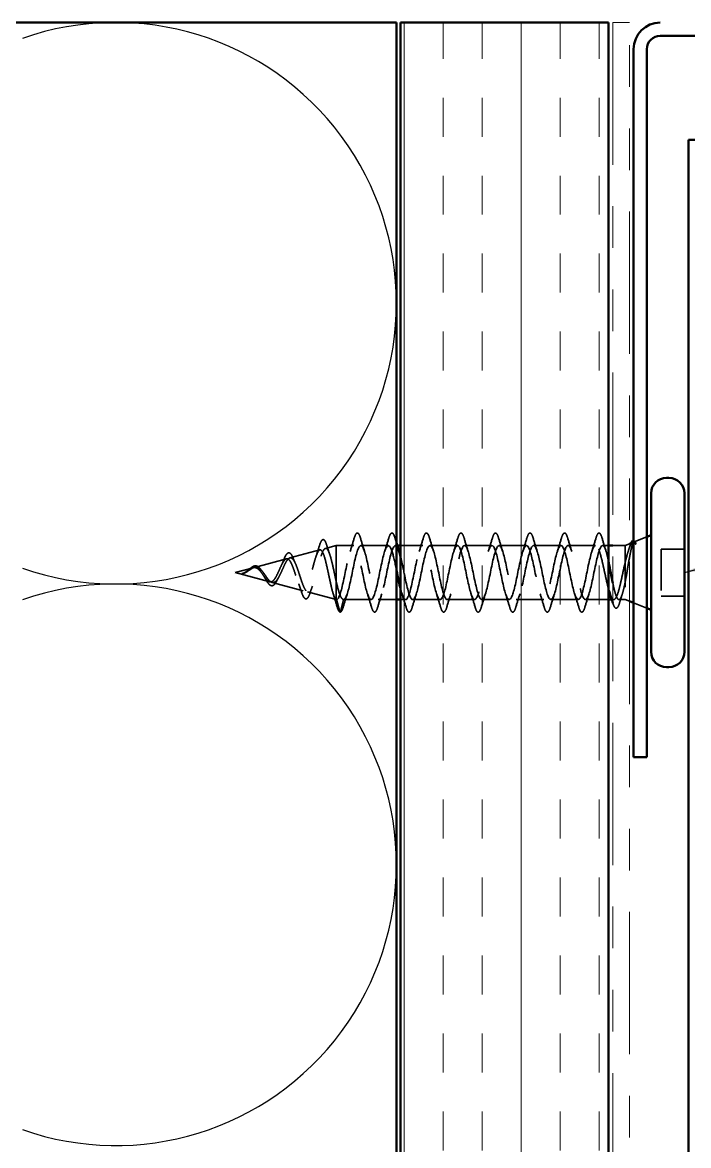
# Model space of a CAD drawing. Header units: inches. Extents: x 0.6 to 33.4, y 0.6 to 21.4.
# Drawn here: x 7.52 to 9.121, y 12.575 to 15.275 of the extents above; entities that cross this region are included whole.
import ezdxf

# ---------------------------------------------------------------- set-up
doc = ezdxf.new("R2010")
doc.units = ezdxf.units.IN
doc.header["$LTSCALE"] = 2
doc.header["$MEASUREMENT"] = 0
doc.linetypes.add('DASHED', pattern=[0.2067, 0.1654, -0.0413])
doc.linetypes.add('DOUBLE_DASH_CHAIN', pattern=[1.2403, 0.6614, -0.0827, 0.1654, -0.0827, 0.1654, -0.0827])
for name, color, linetype, lineweight in [('Hatch (ANSI)', 7, 'Continuous', 18), ('Hidden (ANSI)', 7, 'DASHED', 35), ('Sketch Geometry (ANSI)', 7, 'Continuous', 25), ('Symbol (ANSI)', 7, 'Continuous', 25), ('Visible (ANSI)', 7, 'Continuous', 50)]:
    doc.layers.add(name, color=color, linetype=linetype, lineweight=lineweight)
doc.styles.add('Note Text (ANSI)', font='tahoma.ttf')
doc.dimstyles.new('Default (ANSI)$7', dxfattribs={"dimscale": 2, "dimtxt": 0.12, "dimasz": 0.098425, "dimexe": 0.125, "dimexo": 0.0625, "dimgap": 0.031496, "dimtad": 0, "dimtih": 1, "dimtoh": 1, "dimrnd": 1e-08, "dimzin": 4, "dimdsep": 46, "dimtxsty": 'Note Text (ANSI)', "dimcen": 0.09, "dimdle": 0.393701, "dimclrd": 256, "dimclre": 256, "dimclrt": 256, "dimadec": 0, "dimazin": 1, "dimtfac": 1, "dimtofl": 0, "dimtmove": 0, "dimatfit": 3, "dimfxl": 0, "dimtolj": 1, "dimtzin": 4, "dimlwd": -1, "dimlwe": -1, "dimarcsym": 0})

msp = doc.modelspace()

# ---------------------------------------------------------------- hatches: boundary and pattern name
at = {"layer": 'Hatch (ANSI)', "true_color": 0x804000}
h = msp.add_hatch(dxfattribs=at)
h.set_pattern_fill('INSUL', color=36, scale=0.75, angle=90, style=0)
h.paths.add_polyline_path([(8.42895, 4.37548), (8.42895, 15.27476), (8.92895, 15.27476), (8.92895, 4.37548)])

# ---------------------------------------------------------------- linework, layer by layer
at = {"layer": 'Hidden (ANSI)', "ltscale": 0.025357}
msp.add_line((8.24813, 14.01036), (8.27395, 14.01726), dxfattribs=at)
at = {"layer": 'Hidden (ANSI)', "ltscale": 0.117611}
msp.add_line((8.27395, 14.01726), (8.27395, 13.93116), dxfattribs=at)
at = {"layer": 'Hidden (ANSI)', "ltscale": 0.040375}
msp.add_line((8.31645, 14.01726), (8.27395, 14.01726), dxfattribs=at)
at = {"layer": 'Hidden (ANSI)', "ltscale": 0.062755}
for p, q in [((8.39945, 14.01726), (8.33345, 14.01726)), ((8.56545, 14.01726), (8.49945, 14.01726)), ((8.64845, 14.01726), (8.58245, 14.01726)), ((8.73145, 14.01726), (8.66545, 14.01726)), ((8.81445, 14.01726), (8.74845, 14.01726)), ((8.89745, 14.01726), (8.83145, 14.01726)), ((8.35795, 13.88726), (8.29195, 13.88726)), ((8.52395, 13.88726), (8.45795, 13.88726)), ((8.60695, 13.88726), (8.54095, 13.88726)), ((8.68995, 13.88726), (8.62395, 13.88726)), ((8.77295, 13.88726), (8.70695, 13.88726)), ((8.85595, 13.88726), (8.78995, 13.88726))]:
    msp.add_line(p, q, dxfattribs=at)
at = {"layer": 'Hidden (ANSI)', "ltscale": 0.004078}
msp.add_line((8.42084, 14.01726), (8.41645, 14.01726), dxfattribs=at)
at = {"layer": 'Hidden (ANSI)', "ltscale": 0.050851}
msp.add_line((8.48245, 14.01726), (8.42895, 14.01726), dxfattribs=at)
at = {"layer": 'Hidden (ANSI)', "ltscale": 0.013709}
msp.add_line((8.92895, 14.01726), (8.91445, 14.01726), dxfattribs=at)
at = {"layer": 'Hidden (ANSI)', "ltscale": 0.02847}
msp.add_line((8.96895, 14.01726), (8.93895, 14.01726), dxfattribs=at)
at = {"layer": 'Hidden (ANSI)', "ltscale": 0.010169}
for p, q in [((8.96895, 14.01726), (8.97895, 14.0213)), ((8.96895, 13.88726), (8.97895, 13.88323))]:
    msp.add_line(p, q, dxfattribs=at)
at = {"layer": 'Hidden (ANSI)', "ltscale": 0.194373}
msp.add_line((8.96895, 14.01726), (8.96895, 13.88726), dxfattribs=at)
at = {"layer": 'Hidden (ANSI)', "ltscale": 0.031192}
msp.add_line((8.99048, 14.02594), (9.02095, 14.03823), dxfattribs=at)
at = {"layer": 'Hidden (ANSI)', "ltscale": 0.070939}
msp.add_line((8.1628, 13.98753), (8.23486, 14.00681), dxfattribs=at)
at = {"layer": 'Hidden (ANSI)', "ltscale": 0.053232}
for p, q in [((9.11095, 14.00876), (9.05495, 14.00876)), ((8.92895, 13.88726), (8.87295, 13.88726)), ((9.11095, 13.89576), (9.05495, 13.89576))]:
    msp.add_line(p, q, dxfattribs=at)
at = {"layer": 'Hidden (ANSI)', "ltscale": 0.107515}
msp.add_line((9.05495, 14.00876), (9.05495, 13.89576), dxfattribs=at)
at = {"layer": 'Hidden (ANSI)', "ltscale": 0.042539}
msp.add_line((8.03095, 13.95226), (8.0742, 13.96383), dxfattribs=at)
at = {"layer": 'Hidden (ANSI)', "ltscale": 0.075866}
msp.add_line((8.07748, 13.96471), (8.15453, 13.98532), dxfattribs=at)
at = {"layer": 'Hidden (ANSI)', "ltscale": 0.082134}
msp.add_line((8.03095, 13.95226), (8.11437, 13.92995), dxfattribs=at)
at = {"layer": 'Hidden (ANSI)', "ltscale": 0.073402}
msp.add_line((8.12014, 13.92841), (8.1947, 13.90846), dxfattribs=at)
at = {"layer": 'Hidden (ANSI)', "ltscale": 0.067416}
msp.add_line((8.20547, 13.90558), (8.27395, 13.88726), dxfattribs=at)
at = {"layer": 'Hidden (ANSI)', "ltscale": 0.071462}
msp.add_line((8.27395, 13.93116), (8.27395, 13.88749), dxfattribs=at)
at = {"layer": 'Hidden (ANSI)', "ltscale": 0.0051}
msp.add_line((8.27395, 13.88749), (8.27395, 13.88726), dxfattribs=at)
at = {"layer": 'Hidden (ANSI)', "ltscale": 0.000852348}
msp.add_line((8.27495, 13.88726), (8.27395, 13.88726), dxfattribs=at)
at = {"layer": 'Hidden (ANSI)', "ltscale": 0.028664}
for p, q in [((8.28248, 13.85801), (8.27495, 13.88726)), ((8.29195, 13.88726), (8.28442, 13.85801))]:
    msp.add_line(p, q, dxfattribs=at)
at = {"layer": 'Hidden (ANSI)', "ltscale": 0.041803}
msp.add_line((8.41895, 13.88726), (8.37495, 13.88726), dxfattribs=at)
at = {"layer": 'Hidden (ANSI)', "ltscale": 0.011328}
msp.add_line((8.44095, 13.88726), (8.42895, 13.88726), dxfattribs=at)
at = {"layer": 'Hidden (ANSI)', "ltscale": 0.004505}
msp.add_line((8.94132, 13.88726), (8.93649, 13.88726), dxfattribs=at)
at = {"layer": 'Hidden (ANSI)', "ltscale": 0.014537}
msp.add_line((8.96895, 13.88726), (8.95358, 13.88726), dxfattribs=at)
at = {"layer": 'Hidden (ANSI)', "ltscale": 0.032759}
msp.add_line((8.98895, 13.8792), (9.02095, 13.8663), dxfattribs=at)
at = {"layer": 'Hidden (ANSI)', "ltscale": 0.002412}
for centre, start, end in [((8.90595, 14.04626), 14.43974, 165.56026), ((8.28345, 13.85826), 194.43974, 345.56026)]:
    msp.add_arc(centre, 0.001, start, end, dxfattribs=at)
at = {"layer": 'Hidden (ANSI)', "ltscale": 0.090851}
for points in [[(8.3174, 14.03505), (8.31888, 14.04011), (8.32034, 14.04367), (8.32286, 14.04663), (8.32387, 14.04728), (8.32683, 14.04724), (8.32822, 14.04561), (8.33052, 14.04113), (8.33152, 14.03842), (8.33251, 14.03505)], [(8.4004, 14.03505), (8.40188, 14.04011), (8.40334, 14.04367), (8.40586, 14.04663), (8.40687, 14.04728), (8.40983, 14.04724), (8.41122, 14.04561), (8.41352, 14.04113), (8.41452, 14.03842), (8.41551, 14.03505)], [(8.4834, 14.03505), (8.48488, 14.04011), (8.48634, 14.04367), (8.48886, 14.04663), (8.48987, 14.04728), (8.49283, 14.04724), (8.49422, 14.04561), (8.49652, 14.04113), (8.49752, 14.03842), (8.49851, 14.03505)], [(8.5664, 14.03505), (8.56788, 14.04011), (8.56934, 14.04367), (8.57186, 14.04663), (8.57287, 14.04728), (8.57583, 14.04724), (8.57722, 14.04561), (8.57952, 14.04113), (8.58052, 14.03842), (8.58151, 14.03505)], [(8.6494, 14.03505), (8.65088, 14.04011), (8.65234, 14.04367), (8.65486, 14.04663), (8.65587, 14.04728), (8.65883, 14.04724), (8.66022, 14.04561), (8.66252, 14.04113), (8.66352, 14.03842), (8.66451, 14.03505)], [(8.7324, 14.03505), (8.73388, 14.04011), (8.73534, 14.04367), (8.73786, 14.04663), (8.73887, 14.04728), (8.74183, 14.04724), (8.74322, 14.04561), (8.74552, 14.04113), (8.74652, 14.03842), (8.74751, 14.03505)], [(8.8154, 14.03505), (8.81688, 14.04011), (8.81834, 14.04367), (8.82086, 14.04663), (8.82187, 14.04728), (8.82483, 14.04724), (8.82622, 14.04561), (8.82852, 14.04113), (8.82952, 14.03842), (8.83051, 14.03505)], [(8.37401, 13.86948), (8.37252, 13.86442), (8.37106, 13.86085), (8.36854, 13.8579), (8.36753, 13.85725), (8.36457, 13.85729), (8.36318, 13.85892), (8.36088, 13.8634), (8.35989, 13.86611), (8.3589, 13.86948)], [(8.45701, 13.86948), (8.45552, 13.86442), (8.45406, 13.86085), (8.45154, 13.8579), (8.45053, 13.85725), (8.44757, 13.85729), (8.44618, 13.85892), (8.44388, 13.8634), (8.44289, 13.86611), (8.4419, 13.86948)], [(8.54001, 13.86948), (8.53852, 13.86442), (8.53706, 13.86085), (8.53454, 13.8579), (8.53353, 13.85725), (8.53057, 13.85729), (8.52918, 13.85892), (8.52688, 13.8634), (8.52589, 13.86611), (8.5249, 13.86948)], [(8.62301, 13.86948), (8.62152, 13.86442), (8.62006, 13.86085), (8.61754, 13.8579), (8.61653, 13.85725), (8.61357, 13.85729), (8.61218, 13.85892), (8.60988, 13.8634), (8.60889, 13.86611), (8.6079, 13.86948)], [(8.70601, 13.86948), (8.70452, 13.86442), (8.70306, 13.86085), (8.70054, 13.8579), (8.69953, 13.85725), (8.69657, 13.85729), (8.69518, 13.85892), (8.69288, 13.8634), (8.69189, 13.86611), (8.6909, 13.86948)], [(8.78901, 13.86948), (8.78752, 13.86442), (8.78606, 13.86085), (8.78354, 13.8579), (8.78253, 13.85725), (8.77957, 13.85729), (8.77818, 13.85892), (8.77588, 13.8634), (8.77489, 13.86611), (8.7739, 13.86948)], [(8.87201, 13.86948), (8.87052, 13.86442), (8.86906, 13.86085), (8.86654, 13.8579), (8.86553, 13.85725), (8.86257, 13.85729), (8.86118, 13.85892), (8.85888, 13.8634), (8.85789, 13.86611), (8.8569, 13.86948)]]:
    msp.add_open_spline(points, degree=3, knots=[0, 0, 0, 0, 0.08068206, 0.08068206, 0.12137804, 0.12137804, 0.18811443, 0.18811443, 0.24184971, 0.24184971, 0.24184971, 0.24184971], dxfattribs=at)
at = {"layer": 'Hidden (ANSI)', "ltscale": 0.045372}
for points in [[(8.8984, 14.03505), (8.89988, 14.04011), (8.90134, 14.04367), (8.90385, 14.04661), (8.90484, 14.04726), (8.90595, 14.04726)], [(8.29101, 13.86948), (8.28952, 13.86442), (8.28806, 13.86085), (8.28555, 13.85792), (8.28456, 13.85726), (8.28345, 13.85726)]]:
    msp.add_open_spline(points, degree=3, knots=[0, 0, 0, 0, 0.08068206, 0.08068206, 0.1208897, 0.1208897, 0.1208897, 0.1208897], dxfattribs=at)
at = {"layer": 'Hidden (ANSI)', "ltscale": 0.043399}
msp.add_open_spline([(8.90617, 14.04724), (8.90766, 14.04691), (8.90878, 14.04558), (8.91102, 14.0415), (8.91214, 14.03847), (8.91327, 14.0346)], degree=3, knots=[0, 0, 0, 0, 0.05558108, 0.05558108, 0.11574749, 0.11574749, 0.11574749, 0.11574749], dxfattribs=at)
at = {"layer": 'Hidden (ANSI)', "ltscale": 0.025829}
msp.add_open_spline([(8.22558, 13.99119), (8.22844, 13.9995), (8.23113, 14.00807), (8.23373, 14.01669)], degree=3, dxfattribs=at)
at = {"layer": 'Hidden (ANSI)', "ltscale": 0.088288}
msp.add_open_spline([(8.23373, 14.01669), (8.2352, 14.02158), (8.23668, 14.02537), (8.23972, 14.0304), (8.24157, 14.03188), (8.24534, 14.03097), (8.2467, 14.02926), (8.249, 14.02475), (8.24997, 14.02222), (8.25092, 14.01917)], degree=3, knots=[0, 0, 0, 0, 0.06489246, 0.06489246, 0.13077085, 0.13077085, 0.18983606, 0.18983606, 0.23484667, 0.23484667, 0.23484667, 0.23484667], dxfattribs=at)
at = {"layer": 'Hidden (ANSI)', "ltscale": 0.022792}
msp.add_open_spline([(8.25092, 14.01917), (8.25329, 14.01163), (8.25572, 14.00414), (8.25828, 13.99686)], degree=3, dxfattribs=at)
at = {"layer": 'Hidden (ANSI)', "ltscale": 0.87202}
msp.add_open_spline([(8.41895, 13.95833), (8.41527, 13.97627), (8.4116, 13.99355), (8.40792, 14.00437), (8.40248, 14.02037), (8.39704, 14.0211), (8.3916, 14.00611), (8.38616, 13.99112), (8.38072, 13.96149), (8.37528, 13.93562), (8.36984, 13.90975), (8.3644, 13.8895), (8.35896, 13.88745), (8.35352, 13.88541), (8.34809, 13.90171), (8.34265, 13.92623), (8.33721, 13.95075), (8.33177, 13.98173), (8.32633, 13.99993), (8.32089, 14.01813), (8.31545, 14.02223), (8.31001, 14.00969), (8.30457, 13.99715), (8.29913, 13.96887), (8.29369, 13.94241), (8.28825, 13.91596), (8.28281, 13.89323), (8.27737, 13.88835), (8.27657, 13.88763), (8.27576, 13.88726), (8.27495, 13.88726)], degree=3, knots=[36.2229418, 36.2229418, 36.2229418, 36.2229418, 37.0583084, 37.0583084, 37.0583084, 38.2935853, 38.2935853, 38.2935853, 39.5288622, 39.5288622, 39.5288622, 40.7641392, 40.7641392, 40.7641392, 41.9994161, 41.9994161, 41.9994161, 43.2346931, 43.2346931, 43.2346931, 44.46997, 44.46997, 44.46997, 45.705247, 45.705247, 45.705247, 46.9405239, 46.9405239, 46.9405239, 47.1238898, 47.1238898, 47.1238898, 47.1238898], dxfattribs=at)
at = {"layer": 'Hidden (ANSI)', "ltscale": 0.635582}
msp.add_open_spline([(8.29195, 13.88726), (8.29739, 13.88726), (8.30283, 13.90559), (8.30827, 13.93086), (8.31371, 13.95613), (8.31915, 13.98653), (8.32459, 14.00317), (8.33003, 14.01981), (8.33547, 14.0215), (8.34091, 14.00719), (8.34635, 13.99288), (8.35178, 13.96359), (8.35722, 13.93753), (8.36266, 13.91146), (8.3681, 13.89049), (8.37354, 13.88763), (8.37898, 13.88478), (8.38442, 13.90025), (8.38986, 13.92444), (8.3953, 13.94863), (8.40074, 13.97979), (8.40618, 13.99857), (8.41162, 14.01735), (8.41706, 14.0224), (8.4225, 14.01058), (8.42342, 14.00857), (8.42435, 14.00608), (8.42528, 14.00322)], degree=3, knots=[-47.1238898, -47.1238898, -47.1238898, -47.1238898, -45.8886129, -45.8886129, -45.8886129, -44.6533359, -44.6533359, -44.6533359, -43.418059, -43.418059, -43.418059, -42.182782, -42.182782, -42.182782, -40.9475051, -40.9475051, -40.9475051, -39.7122281, -39.7122281, -39.7122281, -38.4769512, -38.4769512, -38.4769512, -37.2416742, -37.2416742, -37.2416742, -37.0309602, -37.0309602, -37.0309602, -37.0309602], dxfattribs=at)
at = {"layer": 'Hidden (ANSI)', "ltscale": 0.031888}
for points in [[(8.30763, 14.00329), (8.31104, 14.0137), (8.31427, 14.02436), (8.3174, 14.03505)], [(8.33251, 14.03505), (8.33564, 14.02436), (8.33886, 14.0137), (8.34228, 14.00329)], [(8.39063, 14.00329), (8.39404, 14.0137), (8.39727, 14.02436), (8.4004, 14.03505)], [(8.47363, 14.00329), (8.47704, 14.0137), (8.48027, 14.02436), (8.4834, 14.03505)], [(8.49851, 14.03505), (8.50164, 14.02436), (8.50486, 14.0137), (8.50828, 14.00329)], [(8.55663, 14.00329), (8.56004, 14.0137), (8.56327, 14.02436), (8.5664, 14.03505)], [(8.58151, 14.03505), (8.58464, 14.02436), (8.58786, 14.0137), (8.59128, 14.00329)], [(8.63963, 14.00329), (8.64304, 14.0137), (8.64627, 14.02436), (8.6494, 14.03505)], [(8.66451, 14.03505), (8.66764, 14.02436), (8.67086, 14.0137), (8.67428, 14.00329)], [(8.72263, 14.00329), (8.72604, 14.0137), (8.72927, 14.02436), (8.7324, 14.03505)], [(8.74751, 14.03505), (8.75064, 14.02436), (8.75386, 14.0137), (8.75728, 14.00329)], [(8.80563, 14.00329), (8.80904, 14.0137), (8.81227, 14.02436), (8.8154, 14.03505)], [(8.83051, 14.03505), (8.83364, 14.02436), (8.83686, 14.0137), (8.84028, 14.00329)], [(8.88863, 14.00329), (8.89204, 14.0137), (8.89527, 14.02436), (8.8984, 14.03505)], [(8.30078, 13.90124), (8.29736, 13.89083), (8.29414, 13.88017), (8.29101, 13.86948)], [(8.3589, 13.86948), (8.35577, 13.88017), (8.35254, 13.89083), (8.34913, 13.90124)], [(8.38378, 13.90124), (8.38036, 13.89083), (8.37714, 13.88017), (8.37401, 13.86948)], [(8.4419, 13.86948), (8.43877, 13.88017), (8.43554, 13.89083), (8.43213, 13.90124)], [(8.46678, 13.90124), (8.46336, 13.89083), (8.46014, 13.88017), (8.45701, 13.86948)], [(8.5249, 13.86948), (8.52177, 13.88017), (8.51854, 13.89083), (8.51513, 13.90124)], [(8.54978, 13.90124), (8.54636, 13.89083), (8.54314, 13.88017), (8.54001, 13.86948)], [(8.6079, 13.86948), (8.60477, 13.88017), (8.60154, 13.89083), (8.59813, 13.90124)], [(8.63278, 13.90124), (8.62936, 13.89083), (8.62614, 13.88017), (8.62301, 13.86948)], [(8.6909, 13.86948), (8.68777, 13.88017), (8.68454, 13.89083), (8.68113, 13.90124)], [(8.71578, 13.90124), (8.71236, 13.89083), (8.70914, 13.88017), (8.70601, 13.86948)], [(8.7739, 13.86948), (8.77077, 13.88017), (8.76754, 13.89083), (8.76413, 13.90124)], [(8.79878, 13.90124), (8.79536, 13.89083), (8.79214, 13.88017), (8.78901, 13.86948)], [(8.8569, 13.86948), (8.85377, 13.88017), (8.85054, 13.89083), (8.84713, 13.90124)], [(8.88178, 13.90124), (8.87836, 13.89083), (8.87514, 13.88017), (8.87201, 13.86948)]]:
    msp.add_open_spline(points, degree=3, dxfattribs=at)
at = {"layer": 'Hidden (ANSI)', "ltscale": 0.011492}
msp.add_open_spline([(8.41551, 14.03505), (8.41664, 14.03117), (8.41779, 14.0273), (8.41895, 14.02345)], degree=3, dxfattribs=at)
at = {"layer": 'Hidden (ANSI)', "ltscale": 1.134762}
msp.add_open_spline([(8.89745, 14.01726), (8.89201, 14.01726), (8.88657, 13.99894), (8.88113, 13.97367), (8.8757, 13.94839), (8.87026, 13.918), (8.86482, 13.90136), (8.85938, 13.88472), (8.85394, 13.88303), (8.8485, 13.89734), (8.84306, 13.91165), (8.83762, 13.94093), (8.83218, 13.967), (8.82674, 13.99307), (8.8213, 14.01404), (8.81586, 14.01689), (8.81042, 14.01975), (8.80498, 14.00428), (8.79955, 13.98009), (8.79411, 13.9559), (8.78867, 13.92474), (8.78323, 13.90596), (8.77779, 13.88717), (8.77235, 13.88213), (8.76691, 13.89395), (8.76147, 13.90577), (8.75603, 13.9336), (8.75059, 13.96017), (8.74515, 13.98673), (8.73971, 14.01011), (8.73427, 14.01579), (8.72883, 14.02146), (8.7234, 14.00902), (8.71796, 13.98619), (8.71252, 13.96336), (8.70708, 13.93179), (8.70164, 13.91108), (8.6962, 13.89038), (8.69076, 13.88203), (8.68532, 13.89122), (8.67988, 13.90041), (8.67444, 13.92649), (8.669, 13.95325), (8.66356, 13.98001), (8.65812, 14.00553), (8.65269, 14.01396), (8.64725, 14.02239), (8.64181, 14.01312), (8.63637, 13.99191), (8.63093, 13.9707), (8.62549, 13.93907), (8.62005, 13.91668), (8.61461, 13.89428), (8.60917, 13.88273), (8.60373, 13.88919), (8.59829, 13.89565), (8.59285, 13.91966), (8.58741, 13.94631), (8.58197, 13.97297), (8.57654, 14.00033), (8.5711, 14.01142), (8.56566, 14.02251), (8.56022, 14.01652), (8.55478, 13.99717), (8.54934, 13.97782), (8.5439, 13.94651), (8.53846, 13.92268), (8.53302, 13.89885), (8.52758, 13.88422), (8.52214, 13.88787), (8.5167, 13.89153), (8.51126, 13.91321), (8.50582, 13.93945), (8.50039, 13.96569), (8.49495, 13.99459), (8.48951, 14.00821), (8.48407, 14.02184), (8.47863, 14.01919), (8.47319, 14.00193), (8.46775, 13.98466), (8.46231, 13.95401), (8.45687, 13.92902), (8.45143, 13.90402), (8.44599, 13.88648), (8.44055, 13.88729), (8.43669, 13.88787), (8.43282, 13.89769), (8.42895, 13.91249)], degree=3, knots=[0, 0, 0, 0, 1.2352769, 1.2352769, 1.2352769, 2.4705539, 2.4705539, 2.4705539, 3.7058308, 3.7058308, 3.7058308, 4.9411078, 4.9411078, 4.9411078, 6.1763847, 6.1763847, 6.1763847, 7.4116617, 7.4116617, 7.4116617, 8.6469386, 8.6469386, 8.6469386, 9.8822156, 9.8822156, 9.8822156, 11.1174925, 11.1174925, 11.1174925, 12.3527695, 12.3527695, 12.3527695, 13.5880464, 13.5880464, 13.5880464, 14.8233233, 14.8233233, 14.8233233, 16.0586003, 16.0586003, 16.0586003, 17.2938772, 17.2938772, 17.2938772, 18.5291542, 18.5291542, 18.5291542, 19.7644311, 19.7644311, 19.7644311, 20.9997081, 20.9997081, 20.9997081, 22.234985, 22.234985, 22.234985, 23.470262, 23.470262, 23.470262, 24.7055389, 24.7055389, 24.7055389, 25.9408158, 25.9408158, 25.9408158, 27.1760928, 27.1760928, 27.1760928, 28.4113697, 28.4113697, 28.4113697, 29.6466467, 29.6466467, 29.6466467, 30.8819236, 30.8819236, 30.8819236, 32.1172006, 32.1172006, 32.1172006, 33.3524775, 33.3524775, 33.3524775, 34.5877545, 34.5877545, 34.5877545, 35.4659315, 35.4659315, 35.4659315, 35.4659315], dxfattribs=at)
at = {"layer": 'Hidden (ANSI)', "ltscale": 1.175953}
msp.add_open_spline([(8.42895, 13.9901), (8.43224, 13.97693), (8.43553, 13.96041), (8.43881, 13.94436), (8.44425, 13.91779), (8.44969, 13.89441), (8.45513, 13.88874), (8.46057, 13.88307), (8.46601, 13.89551), (8.47145, 13.91834), (8.47689, 13.94117), (8.48233, 13.97274), (8.48777, 13.99345), (8.49321, 14.01415), (8.49865, 14.0225), (8.50408, 14.01331), (8.50952, 14.00412), (8.51496, 13.97804), (8.5204, 13.95128), (8.52584, 13.92452), (8.53128, 13.899), (8.53672, 13.89057), (8.54216, 13.88214), (8.5476, 13.89141), (8.55304, 13.91262), (8.55848, 13.93383), (8.56392, 13.96545), (8.56936, 13.98785), (8.5748, 14.01025), (8.58023, 14.0218), (8.58567, 14.01534), (8.59111, 14.00888), (8.59655, 13.98487), (8.60199, 13.95822), (8.60743, 13.93156), (8.61287, 13.9042), (8.61831, 13.89311), (8.62375, 13.88202), (8.62919, 13.88801), (8.63463, 13.90736), (8.64007, 13.92671), (8.64551, 13.95802), (8.65094, 13.98185), (8.65638, 14.00568), (8.66182, 14.02031), (8.66726, 14.01665), (8.6727, 14.013), (8.67814, 13.99132), (8.68358, 13.96508), (8.68902, 13.93884), (8.69446, 13.90994), (8.6999, 13.89631), (8.70534, 13.88269), (8.71078, 13.88533), (8.71622, 13.9026), (8.72166, 13.91987), (8.72709, 13.95052), (8.73253, 13.97551), (8.73797, 14.00051), (8.74341, 14.01804), (8.74885, 14.01723), (8.75429, 14.01643), (8.75973, 13.99733), (8.76517, 13.9718), (8.77061, 13.94627), (8.77605, 13.91616), (8.78149, 13.90016), (8.78693, 13.88416), (8.79237, 13.88343), (8.79781, 13.89842), (8.80324, 13.91341), (8.80868, 13.94304), (8.81412, 13.96891), (8.81956, 13.99478), (8.825, 14.01503), (8.83044, 14.01707), (8.83588, 14.01912), (8.84132, 14.00282), (8.84676, 13.9783), (8.8522, 13.95377), (8.85764, 13.9228), (8.86308, 13.9046), (8.86852, 13.8864), (8.87396, 13.8823), (8.87939, 13.89484), (8.88483, 13.90738), (8.89027, 13.93566), (8.89571, 13.96212), (8.90115, 13.98857), (8.90659, 14.01129), (8.91203, 14.01617), (8.91284, 14.0169), (8.91365, 14.01726), (8.91445, 14.01726)], degree=3, knots=[-36.752849, -36.752849, -36.752849, -36.752849, -36.0063973, -36.0063973, -36.0063973, -34.7711204, -34.7711204, -34.7711204, -33.5358434, -33.5358434, -33.5358434, -32.3005665, -32.3005665, -32.3005665, -31.0652895, -31.0652895, -31.0652895, -29.8300126, -29.8300126, -29.8300126, -28.5947356, -28.5947356, -28.5947356, -27.3594587, -27.3594587, -27.3594587, -26.1241817, -26.1241817, -26.1241817, -24.8889048, -24.8889048, -24.8889048, -23.6536278, -23.6536278, -23.6536278, -22.4183509, -22.4183509, -22.4183509, -21.183074, -21.183074, -21.183074, -19.947797, -19.947797, -19.947797, -18.7125201, -18.7125201, -18.7125201, -17.4772431, -17.4772431, -17.4772431, -16.2419662, -16.2419662, -16.2419662, -15.0066892, -15.0066892, -15.0066892, -13.7714123, -13.7714123, -13.7714123, -12.5361353, -12.5361353, -12.5361353, -11.3008584, -11.3008584, -11.3008584, -10.0655815, -10.0655815, -10.0655815, -8.8303045, -8.8303045, -8.8303045, -7.5950276, -7.5950276, -7.5950276, -6.3597506, -6.3597506, -6.3597506, -5.1244737, -5.1244737, -5.1244737, -3.8891967, -3.8891967, -3.8891967, -2.6539198, -2.6539198, -2.6539198, -1.4186428, -1.4186428, -1.4186428, -0.1833659, -0.1833659, -0.1833659, 0, 0, 0, 0], dxfattribs=at)
at = {"layer": 'Hidden (ANSI)', "ltscale": 0.142727}
msp.add_open_spline([(8.92895, 13.91114), (8.92745, 13.91654), (8.92596, 13.92263), (8.9226, 13.93727), (8.92076, 13.9459), (8.91704, 13.9632), (8.91519, 13.97171), (8.91147, 13.98742), (8.90963, 13.99448), (8.90605, 14.00572), (8.90434, 14.00998), (8.90089, 14.01578), (8.89918, 14.01726), (8.89745, 14.01726)], degree=3, knots=[0.48529433, 0.48529433, 0.48529433, 0.48529433, 0.53985383, 0.53985383, 0.60733556, 0.60733556, 0.67481729, 0.67481729, 0.74229902, 0.74229902, 0.8048716, 0.8048716, 0.86744418, 0.86744418, 0.86744418, 0.86744418], dxfattribs=at)
at = {"layer": 'Hidden (ANSI)', "ltscale": 0.030211}
msp.add_open_spline([(8.91327, 14.0346), (8.91621, 14.02446), (8.91924, 14.01434), (8.92242, 14.00441)], degree=3, dxfattribs=at)
at = {"layer": 'Hidden (ANSI)', "ltscale": 0.073273}
msp.add_open_spline([(8.91445, 14.01726), (8.9161, 14.01726), (8.91774, 14.01555), (8.92104, 14.00889), (8.92268, 14.00402), (8.92588, 13.99213), (8.92741, 13.98538), (8.92895, 13.97798)], degree=3, knots=[0, 0, 0, 0, 0.06687142, 0.06687142, 0.13374283, 0.13374283, 0.19634314, 0.19634314, 0.19634314, 0.19634314], dxfattribs=at)
at = {"layer": 'Hidden (ANSI)', "ltscale": 0.148606}
msp.add_open_spline([(8.96895, 13.93078), (8.97046, 13.93875), (8.97192, 13.94733), (8.97489, 13.96494), (8.97636, 13.97378), (8.97933, 13.99054), (8.98079, 13.99825), (8.98376, 14.01145), (8.98523, 14.01674), (8.98788, 14.02335), (8.98905, 14.02518), (8.99141, 14.02648), (8.99258, 14.0259), (8.99375, 14.02413)], degree=3, knots=[0, 0, 0, 0, 0.06713685, 0.06713685, 0.13596331, 0.13596331, 0.20647998, 0.20647998, 0.27868739, 0.27868739, 0.33737749, 0.33737749, 0.39716778, 0.39716778, 0.39716778, 0.39716778], dxfattribs=at)
at = {"layer": 'Hidden (ANSI)', "ltscale": 0.078175}
msp.add_open_spline([(8.98707, 14.02457), (8.98702, 14.02455), (8.98696, 14.02453), (8.98488, 14.02359), (8.98285, 14.02084), (8.97881, 14.01221), (8.97686, 14.00666), (8.97291, 13.99348), (8.97096, 13.98605), (8.96895, 13.97805)], degree=3, knots=[0.07393892, 0.07393892, 0.07393892, 0.07393892, 0.07588897, 0.07588897, 0.1494652, 0.1494652, 0.21768686, 0.21768686, 0.28372234, 0.28372234, 0.28372234, 0.28372234], dxfattribs=at)
at = {"layer": 'Hidden (ANSI)', "ltscale": 0.010477}
msp.add_open_spline([(8.97659, 14.00552), (8.97772, 14.00896), (8.97883, 14.01242), (8.97993, 14.01591)], degree=3, dxfattribs=at)
at = {"layer": 'Hidden (ANSI)', "ltscale": 0.013969}
msp.add_open_spline([(8.97993, 14.01591), (8.98076, 14.01855), (8.98159, 14.02083), (8.98245, 14.02271)], degree=3, dxfattribs=at)
at = {"layer": 'Hidden (ANSI)', "ltscale": 0.0242}
msp.add_open_spline([(8.98895, 14.02883), (8.98944, 14.02878), (8.98992, 14.02862), (8.99174, 14.0275), (8.99288, 14.02592), (8.99402, 14.02366)], degree=3, knots=[0.118362233, 0.118362233, 0.118362233, 0.118362233, 0.134583448, 0.134583448, 0.183020346, 0.183020346, 0.183020346, 0.183020346], dxfattribs=at)
at = {"layer": 'Hidden (ANSI)', "ltscale": 0.018944}
msp.add_open_spline([(8.99306, 14.02153), (8.9917, 14.02347), (8.99034, 14.02457), (8.98895, 14.0248)], degree=3, dxfattribs=at)
at = {"layer": 'Hidden (ANSI)', "ltscale": 0.014703}
msp.add_open_spline([(8.99375, 14.02413), (8.99406, 14.02366), (8.99432, 14.02307), (8.99465, 14.02176), (8.99469, 14.02118), (8.99459, 14.02073), (8.99456, 14.02062), (8.99449, 14.02052), (8.99447, 14.02049), (8.99444, 14.02046), (8.99443, 14.02045), (8.9944, 14.02043), (8.99439, 14.02043), (8.99436, 14.02042), (8.99435, 14.02041), (8.99432, 14.02041), (8.99431, 14.0204), (8.99427, 14.0204), (8.99424, 14.0204), (8.99417, 14.02041), (8.99412, 14.02043), (8.9939, 14.02054), (8.99374, 14.0207), (8.99341, 14.02105), (8.99323, 14.0213), (8.99306, 14.02153)], degree=3, knots=[0, 0, 0, 0, 0.015878436, 0.015878436, 0.030496322, 0.030496322, 0.033768739, 0.033768739, 0.034516096, 0.034516096, 0.034934038, 0.034934038, 0.035218632, 0.035218632, 0.035484827, 0.035484827, 0.035833283, 0.035833283, 0.03649102, 0.03649102, 0.038229075, 0.038229075, 0.045138635, 0.045138635, 0.057165667, 0.057165667, 0.057165667, 0.057165667], dxfattribs=at)
at = {"layer": 'Hidden (ANSI)', "ltscale": 0.544082}
msp.add_open_spline([(8.27395, 13.88749), (8.27228, 13.88865), (8.2706, 13.89147), (8.26722, 13.90005), (8.26554, 13.90568), (8.26215, 13.91894), (8.26048, 13.9264), (8.25709, 13.94211), (8.25541, 13.95018), (8.25201, 13.96583), (8.25033, 13.97325), (8.24694, 13.98643), (8.24526, 13.99209), (8.24186, 14.00087), (8.24018, 14.00396), (8.23677, 14.00718), (8.23509, 14.00735), (8.23168, 14.00476), (8.23, 14.0021), (8.22659, 13.99437), (8.2249, 13.98943), (8.22149, 13.978), (8.2198, 13.97165), (8.21638, 13.95848), (8.21469, 13.95179), (8.21126, 13.93902), (8.20957, 13.93306), (8.20614, 13.92267), (8.20444, 13.91833), (8.20101, 13.91184), (8.19931, 13.90971), (8.19587, 13.90794), (8.19417, 13.90825), (8.19072, 13.91122), (8.18901, 13.91379), (8.18556, 13.92077), (8.18385, 13.92506), (8.18039, 13.9347), (8.17867, 13.93992), (8.1752, 13.95051), (8.17348, 13.95577), (8.17, 13.96555), (8.16828, 13.96999), (8.16479, 13.97741), (8.16306, 13.98035), (8.15955, 13.98436), (8.15782, 13.98542), (8.1543, 13.98556), (8.15256, 13.9847), (8.14902, 13.98122), (8.14727, 13.9787), (8.14372, 13.97244), (8.14197, 13.96881), (8.1384, 13.96104), (8.13663, 13.957), (8.13303, 13.94917), (8.13125, 13.94547), (8.12764, 13.93895), (8.12584, 13.9362), (8.12241, 13.93231), (8.12082, 13.93102), (8.1176, 13.92964), (8.11601, 13.92951), (8.11437, 13.92995)], degree=3, knots=[0, 0, 0, 0, 0.0662455, 0.0662455, 0.1312266, 0.1312266, 0.1949439, 0.1949439, 0.2573984, 0.2573984, 0.3185909, 0.3185909, 0.3785225, 0.3785225, 0.4371941, 0.4371941, 0.4946071, 0.4946071, 0.5507627, 0.5507627, 0.6056626, 0.6056626, 0.6593082, 0.6593082, 0.7117016, 0.7117016, 0.7628447, 0.7628447, 0.8127399, 0.8127399, 0.8613896, 0.8613896, 0.9087967, 0.9087967, 0.9549645, 0.9549645, 0.9998965, 0.9998965, 1.0435967, 1.0435967, 1.0860698, 1.0860698, 1.1273208, 1.1273208, 1.1673558, 1.1673558, 1.2061815, 1.2061815, 1.2438056, 1.2438056, 1.2802371, 1.2802371, 1.3154864, 1.3154864, 1.3495657, 1.3495657, 1.3824892, 1.3824892, 1.4142741, 1.4142741, 1.4412543, 1.4412543, 1.4671582, 1.4671582, 1.4671582, 1.4671582], dxfattribs=at)
at = {"layer": 'Hidden (ANSI)', "ltscale": 0.504207}
msp.add_open_spline([(8.12014, 13.92841), (8.12217, 13.92787), (8.12412, 13.92814), (8.12806, 13.9303), (8.12999, 13.93221), (8.13389, 13.93745), (8.13581, 13.94075), (8.13967, 13.94828), (8.14157, 13.95244), (8.1454, 13.96099), (8.14729, 13.96528), (8.15109, 13.9733), (8.15297, 13.97692), (8.15675, 13.98288), (8.15862, 13.9851), (8.16238, 13.98774), (8.16424, 13.98806), (8.16798, 13.98665), (8.16983, 13.98487), (8.17356, 13.97938), (8.1754, 13.97568), (8.17912, 13.96681), (8.18095, 13.9617), (8.18466, 13.95078), (8.18648, 13.94507), (8.19018, 13.93386), (8.192, 13.92849), (8.19568, 13.91891), (8.1975, 13.91484), (8.20118, 13.90862), (8.20299, 13.9066), (8.20666, 13.90501), (8.20847, 13.90551), (8.21213, 13.90908), (8.21393, 13.91216), (8.21758, 13.92057), (8.21939, 13.92586), (8.22303, 13.93798), (8.22484, 13.94471), (8.22847, 13.95872), (8.23027, 13.96586), (8.23391, 13.97955), (8.2357, 13.98594), (8.23933, 13.99704), (8.24113, 14.0016), (8.24475, 14.00816), (8.24654, 14.01004), (8.25016, 14.01078), (8.25195, 14.00955), (8.25557, 14.00407), (8.25736, 13.9998), (8.26097, 13.98869), (8.26276, 13.98192), (8.26613, 13.96772), (8.26769, 13.96057), (8.27083, 13.94583), (8.27239, 13.93834), (8.27395, 13.93116)], degree=3, knots=[0, 0, 0, 0, 0.0315308, 0.0315308, 0.0641805, 0.0641805, 0.0979786, 0.0979786, 0.1329491, 0.1329491, 0.1691118, 0.1691118, 0.2064833, 0.2064833, 0.2450775, 0.2450775, 0.2849064, 0.2849064, 0.3259802, 0.3259802, 0.3683075, 0.3683075, 0.4118959, 0.4118959, 0.4567522, 0.4567522, 0.5028821, 0.5028821, 0.5502906, 0.5502906, 0.5989824, 0.5989824, 0.6489613, 0.6489613, 0.7002309, 0.7002309, 0.7527945, 0.7527945, 0.8066547, 0.8066547, 0.8618141, 0.8618141, 0.918275, 0.918275, 0.9760395, 0.9760395, 1.0351092, 1.0351092, 1.095486, 1.095486, 1.1571712, 1.1571712, 1.2201662, 1.2201662, 1.2761521, 1.2761521, 1.3331843, 1.3331843, 1.3331843, 1.3331843], dxfattribs=at)
at = {"layer": 'Hidden (ANSI)', "ltscale": 0.078163}
msp.add_open_spline([(8.14701, 13.98076), (8.14851, 13.98468), (8.15, 13.98817), (8.15292, 13.99382), (8.15438, 13.99605), (8.15748, 13.99913), (8.15926, 13.99996), (8.16267, 13.99944), (8.16416, 13.99835), (8.16625, 13.9958), (8.16695, 13.99474), (8.16878, 13.9915), (8.1699, 13.98902), (8.17099, 13.98618)], degree=3, knots=[0, 0, 0, 0, 0.03820607, 0.03820607, 0.07666554, 0.07666554, 0.11777887, 0.11777887, 0.15521059, 0.15521059, 0.17510174, 0.17510174, 0.2079958, 0.2079958, 0.2079958, 0.2079958], dxfattribs=at)
at = {"layer": 'Hidden (ANSI)', "ltscale": 0.013376}
msp.add_open_spline([(8.17099, 13.98618), (8.17258, 13.98205), (8.17423, 13.97803), (8.17595, 13.97425)], degree=3, dxfattribs=at)
at = {"layer": 'Hidden (ANSI)', "ltscale": 0.083957}
msp.add_open_spline([(8.11437, 13.92995), (8.11255, 13.93044), (8.1107, 13.93161), (8.10694, 13.93511), (8.10508, 13.93735), (8.10126, 13.94244), (8.09937, 13.9452), (8.09548, 13.95069), (8.09356, 13.95334), (8.08959, 13.95803), (8.08762, 13.96001), (8.08354, 13.96292), (8.08152, 13.96384), (8.07731, 13.96449), (8.07522, 13.96423), (8.07084, 13.96271), (8.06866, 13.96149), (8.065, 13.95913), (8.06364, 13.95819), (8.06089, 13.95631), (8.05954, 13.95538), (8.05814, 13.95451)], degree=3, knots=[0, 0, 0, 0, 0.02818547, 0.02818547, 0.05535616, 0.05535616, 0.08155578, 0.08155578, 0.10684016, 0.10684016, 0.13128192, 0.13128192, 0.1549776, 0.1549776, 0.17805851, 0.17805851, 0.20070773, 0.20070773, 0.21389493, 0.21389493, 0.22660204, 0.22660204, 0.22660204, 0.22660204], dxfattribs=at)
at = {"layer": 'Hidden (ANSI)', "ltscale": 0.049977}
msp.add_open_spline([(8.05843, 13.95485), (8.06005, 13.95602), (8.06165, 13.95734), (8.06478, 13.96002), (8.06635, 13.96139), (8.06952, 13.96398), (8.07115, 13.96519), (8.07439, 13.96712), (8.07605, 13.96783), (8.07937, 13.96851), (8.08107, 13.96844), (8.08437, 13.96748), (8.08599, 13.96657), (8.08914, 13.96406), (8.09071, 13.96239), (8.09247, 13.96015), (8.09274, 13.9598), (8.09301, 13.95945)], degree=3, knots=[0, 0, 0, 0, 0.01545601, 0.01545601, 0.03160159, 0.03160159, 0.04933947, 0.04933947, 0.06831232, 0.06831232, 0.08828975, 0.08828975, 0.10822909, 0.10822909, 0.12929401, 0.12929401, 0.13307809, 0.13307809, 0.13307809, 0.13307809], dxfattribs=at)
at = {"layer": 'Hidden (ANSI)', "ltscale": 0.089656}
msp.add_open_spline([(8.06041, 13.9547), (8.06322, 13.95648), (8.06585, 13.95843), (8.07108, 13.96191), (8.07352, 13.96334), (8.07841, 13.96512), (8.08072, 13.96542), (8.08535, 13.96467), (8.08757, 13.96362), (8.09202, 13.9603), (8.09417, 13.95807), (8.09847, 13.95283), (8.10056, 13.9499), (8.10476, 13.94389), (8.1068, 13.94092), (8.11076, 13.93571), (8.11263, 13.93352), (8.11642, 13.93007), (8.11829, 13.9289), (8.12014, 13.92841)], degree=3, knots=[0, 0, 0, 0, 0.02542118, 0.02542118, 0.05061597, 0.05061597, 0.07599611, 0.07599611, 0.10184452, 0.10184452, 0.12835573, 0.12835573, 0.15566688, 0.15566688, 0.18387744, 0.18387744, 0.21097071, 0.21097071, 0.23938117, 0.23938117, 0.23938117, 0.23938117], dxfattribs=at)
at = {"layer": 'Hidden (ANSI)', "ltscale": 0.003954}
msp.add_open_spline([(8.09301, 13.95945), (8.0936, 13.95865), (8.0942, 13.9579), (8.09481, 13.95722)], degree=3, dxfattribs=at)
at = {"layer": 'Hidden (ANSI)', "ltscale": 0.014151}
msp.add_open_spline([(8.14174, 13.96826), (8.14359, 13.97214), (8.14534, 13.97639), (8.14701, 13.98076)], degree=3, dxfattribs=at)
at = {"layer": 'Hidden (ANSI)', "ltscale": 0.169208}
msp.add_open_spline([(8.96895, 13.97805), (8.96709, 13.9701), (8.96525, 13.96155), (8.96153, 13.94423), (8.95969, 13.93564), (8.95597, 13.91962), (8.95413, 13.91234), (8.95041, 13.90012), (8.94857, 13.89529), (8.94484, 13.88878), (8.943, 13.88716), (8.93928, 13.88738), (8.93744, 13.88922), (8.93425, 13.89515), (8.93293, 13.89841), (8.93161, 13.90235)], degree=3, knots=[0, 0, 0, 0, 0.06748173, 0.06748173, 0.13496346, 0.13496346, 0.20244519, 0.20244519, 0.26992692, 0.26992692, 0.33740864, 0.33740864, 0.40489037, 0.40489037, 0.45306416, 0.45306416, 0.45306416, 0.45306416], dxfattribs=at)
at = {"layer": 'Hidden (ANSI)', "ltscale": 0.014821}
msp.add_open_spline([(8.05076, 13.95089), (8.04911, 13.95034), (8.04783, 13.95009), (8.04717, 13.94994), (8.04706, 13.94992), (8.04696, 13.94989), (8.04693, 13.94988), (8.0469, 13.94987), (8.0469, 13.94986), (8.04689, 13.94986), (8.04689, 13.94985), (8.04689, 13.94985), (8.04689, 13.94985), (8.04689, 13.94985), (8.04689, 13.94985), (8.04689, 13.94984), (8.04689, 13.94984), (8.04689, 13.94984), (8.04689, 13.94984), (8.0469, 13.94984), (8.04691, 13.94984), (8.04693, 13.94983), (8.04695, 13.94983), (8.04708, 13.94981), (8.0473, 13.94982), (8.0477, 13.94983), (8.0481, 13.94986), (8.04914, 13.94999), (8.04974, 13.95009), (8.05262, 13.9507), (8.05487, 13.95156), (8.05714, 13.95278)], degree=3, knots=[0, 0, 0, 0, 0.01397013, 0.01397013, 0.01635801, 0.01635801, 0.01712636, 0.01712636, 0.01759978, 0.01759978, 0.01773598, 0.01773598, 0.01781809, 0.01781809, 0.01788584, 0.01788584, 0.01795891, 0.01795891, 0.01807628, 0.01807628, 0.01833703, 0.01833703, 0.01916095, 0.01916095, 0.02439922, 0.02439922, 0.04499316, 0.04499316, 0.07213098, 0.07213098, 0.1773839, 0.1773839, 0.1773839, 0.1773839], dxfattribs=at)
at = {"layer": 'Hidden (ANSI)', "ltscale": 0.002866}
msp.add_open_spline([(8.05126, 13.95043), (8.0503, 13.95018), (8.04934, 13.95), (8.04839, 13.9499)], degree=3, dxfattribs=at)
at = {"layer": 'Hidden (ANSI)', "ltscale": 0.007962}
msp.add_open_spline([(8.05814, 13.95451), (8.05713, 13.95388), (8.05612, 13.95329), (8.05366, 13.95201), (8.05223, 13.95137), (8.05076, 13.95089)], degree=3, knots=[0, 0, 0, 0, 0.009046419, 0.009046419, 0.021574315, 0.021574315, 0.021574315, 0.021574315], dxfattribs=at)
at = {"layer": 'Hidden (ANSI)', "ltscale": 0.000711439}
msp.add_open_spline([(8.05596, 13.95322), (8.05609, 13.95329), (8.05621, 13.95337), (8.05634, 13.95345)], degree=3, dxfattribs=at)
at = {"layer": 'Hidden (ANSI)', "ltscale": 0.002371}
msp.add_open_spline([(8.05634, 13.95345), (8.05704, 13.95388), (8.05774, 13.95435), (8.05843, 13.95485)], degree=3, dxfattribs=at)
at = {"layer": 'Hidden (ANSI)', "ltscale": 0.003543}
msp.add_open_spline([(8.05714, 13.95278), (8.05767, 13.95306), (8.0582, 13.95336), (8.05929, 13.954), (8.05985, 13.95434), (8.06041, 13.9547)], degree=3, knots=[0, 0, 0, 0, 0.0046577974, 0.0046577974, 0.0097216205, 0.0097216205, 0.0097216205, 0.0097216205], dxfattribs=at)
at = {"layer": 'Hidden (ANSI)', "ltscale": 0.007535}
msp.add_open_spline([(8.1023, 13.9403), (8.10127, 13.94222), (8.10019, 13.94401), (8.09909, 13.94558)], degree=3, dxfattribs=at)
at = {"layer": 'Hidden (ANSI)', "ltscale": 0.032433}
msp.add_open_spline([(8.11709, 13.92105), (8.11546, 13.92168), (8.11386, 13.92292), (8.11065, 13.92642), (8.109, 13.92875), (8.10571, 13.93407), (8.10402, 13.93712), (8.1023, 13.9403)], degree=3, knots=[0, 0, 0, 0, 0.028857682, 0.028857682, 0.057982072, 0.057982072, 0.086372467, 0.086372467, 0.086372467, 0.086372467], dxfattribs=at)
at = {"layer": 'Hidden (ANSI)', "ltscale": 0.035209}
msp.add_open_spline([(8.13172, 13.93322), (8.13017, 13.93), (8.12856, 13.92722), (8.12527, 13.92308), (8.12353, 13.92161), (8.12018, 13.92044), (8.1186, 13.92047), (8.11709, 13.92105)], degree=3, knots=[0, 0, 0, 0, 0.033903293, 0.033903293, 0.067031025, 0.067031025, 0.093753588, 0.093753588, 0.093753588, 0.093753588], dxfattribs=at)
at = {"layer": 'Hidden (ANSI)', "ltscale": 0.008584}
msp.add_open_spline([(8.13523, 13.93989), (8.13403, 13.93782), (8.13286, 13.93558), (8.13172, 13.93322)], degree=3, dxfattribs=at)
at = {"layer": 'Hidden (ANSI)', "ltscale": 0.020226}
msp.add_open_spline([(8.19071, 13.9058), (8.18854, 13.91242), (8.18628, 13.91896), (8.18388, 13.92516)], degree=3, dxfattribs=at)
at = {"layer": 'Hidden (ANSI)', "ltscale": 0.084429}
msp.add_open_spline([(8.21076, 13.90211), (8.20927, 13.8977), (8.20774, 13.89425), (8.20451, 13.88975), (8.2025, 13.88852), (8.19883, 13.88951), (8.1974, 13.89099), (8.19527, 13.89442), (8.19453, 13.89587), (8.19277, 13.89986), (8.19174, 13.90264), (8.19071, 13.9058)], degree=3, knots=[0, 0, 0, 0, 0.0575118, 0.0575118, 0.11480265, 0.11480265, 0.16284669, 0.16284669, 0.18869283, 0.18869283, 0.22459478, 0.22459478, 0.22459478, 0.22459478], dxfattribs=at)
at = {"layer": 'Hidden (ANSI)', "ltscale": 0.01814}
msp.add_open_spline([(8.21698, 13.91934), (8.21481, 13.91378), (8.21275, 13.90798), (8.21076, 13.90211)], degree=3, dxfattribs=at)
at = {"layer": 'Hidden (ANSI)', "ltscale": 0.078553}
msp.add_open_spline([(8.27395, 13.93116), (8.27589, 13.92295), (8.27781, 13.91539), (8.28168, 13.90246), (8.2836, 13.89722), (8.28661, 13.89146), (8.28767, 13.8899), (8.28981, 13.88779), (8.29088, 13.88726), (8.29195, 13.88726)], degree=3, knots=[0, 0, 0, 0, 0.06772236, 0.06772236, 0.13544473, 0.13544473, 0.17287087, 0.17287087, 0.21029702, 0.21029702, 0.21029702, 0.21029702], dxfattribs=at)
at = {"layer": 'Hidden (ANSI)', "ltscale": 0.151707}
msp.add_open_spline([(8.93895, 13.92718), (8.93902, 13.92687), (8.93908, 13.92656), (8.9408, 13.91835), (8.94243, 13.91122), (8.94574, 13.89931), (8.94737, 13.89466), (8.95068, 13.88849), (8.95231, 13.88703), (8.95561, 13.88756), (8.95725, 13.88953), (8.96055, 13.89667), (8.96219, 13.90176), (8.96469, 13.91135), (8.96554, 13.91491), (8.96725, 13.92254), (8.9681, 13.92658), (8.96895, 13.93078)], degree=3, knots=[0.33174057, 0.33174057, 0.33174057, 0.33174057, 0.33435708, 0.33435708, 0.4012285, 0.4012285, 0.46809992, 0.46809992, 0.53497133, 0.53497133, 0.60184275, 0.60184275, 0.66871417, 0.66871417, 0.70324308, 0.70324308, 0.737772, 0.737772, 0.737772, 0.737772], dxfattribs=at)
at = {"layer": 'Hidden (ANSI)', "ltscale": 0.031132}
msp.add_open_spline([(8.27633, 13.87018), (8.27331, 13.88065), (8.27021, 13.89109), (8.26695, 13.90134)], degree=3, dxfattribs=at)
at = {"layer": 'Hidden (ANSI)', "ltscale": 0.005187}
msp.add_open_spline([(8.27495, 13.88726), (8.27462, 13.88726), (8.27429, 13.88734), (8.27395, 13.88749)], degree=3, dxfattribs=at)
at = {"layer": 'Hidden (ANSI)', "ltscale": 0.000385549}
msp.add_open_spline([(8.9391, 13.87877), (8.93905, 13.87894), (8.939, 13.8791), (8.93895, 13.87926)], degree=3, dxfattribs=at)
at = {"layer": 'Hidden (ANSI)', "ltscale": 0.089483}
msp.add_open_spline([(8.95536, 13.88), (8.95387, 13.87502), (8.9524, 13.87132), (8.94923, 13.86673), (8.94692, 13.8658), (8.94356, 13.86807), (8.94237, 13.87005), (8.94047, 13.87457), (8.93978, 13.87653), (8.9391, 13.87877)], degree=3, knots=[0, 0, 0, 0, 0.07163363, 0.07163363, 0.14463054, 0.14463054, 0.20392244, 0.20392244, 0.23802273, 0.23802273, 0.23802273, 0.23802273], dxfattribs=at)
at = {"layer": 'Hidden (ANSI)', "ltscale": 0.020163}
msp.add_open_spline([(8.96155, 13.90012), (8.95942, 13.89348), (8.95737, 13.88675), (8.95536, 13.88)], degree=3, dxfattribs=at)
at = {"layer": 'Hidden (ANSI)', "ltscale": 0.04193}
msp.add_open_spline([(8.28309, 13.85733), (8.28153, 13.85793), (8.28039, 13.85957), (8.27825, 13.86411), (8.27729, 13.86684), (8.27633, 13.87018)], degree=3, knots=[0, 0, 0, 0, 0.06075022, 0.06075022, 0.11185814, 0.11185814, 0.11185814, 0.11185814], dxfattribs=at)
at = {"layer": 'Sketch Geometry (ANSI)', "color": 150, "true_color": 0x0080ff}
for centre in [(7.74395, 14.59976), (7.74395, 13.24976)]:
    msp.add_arc(centre, 0.675, 250.6261, 109.3739, dxfattribs=at)
at = {"layer": 'Visible (ANSI)', "color": 150, "true_color": 0x0080ff}
for p, q in [((4.91895, 15.27476), (8.41895, 15.27476)), ((8.41895, 15.27476), (8.41895, 4.37548))]:
    msp.add_line(p, q, dxfattribs=at)
at = {"layer": 'Visible (ANSI)', "color": 36, "true_color": 0x804000}
for p, q in [((8.42895, 4.37548), (8.42895, 15.27476)), ((8.92895, 15.27476), (8.42895, 15.27476)), ((8.92895, 4.37548), (8.92895, 15.27476))]:
    msp.add_line(p, q, dxfattribs=at)
at = {"layer": 'Visible (ANSI)', "color": 30, "linetype": 'DOUBLE_DASH_CHAIN', "lineweight": 18, "ltscale": 0.006248, "true_color": 0xff8000}
msp.add_line((8.97895, 15.27476), (8.93895, 15.27476), dxfattribs=at)
at = {"layer": 'Visible (ANSI)', "color": 30, "linetype": 'DOUBLE_DASH_CHAIN', "lineweight": 18, "ltscale": 0.258459, "true_color": 0xff8000}
for p, q in [((8.93895, 15.27476), (8.93895, 4.37548)), ((8.97895, 4.37548), (8.97895, 15.27476))]:
    msp.add_line(p, q, dxfattribs=at)
at = {"layer": 'Visible (ANSI)', "color": 1, "true_color": 0xff0000}
for p, q in [((9.05295, 15.24276), (10.08195, 15.24276)), ((8.98895, 15.21076), (8.98895, 13.50876)), ((9.02095, 13.50876), (9.02095, 15.21076)), ((9.02095, 13.50876), (8.98895, 13.50876))]:
    msp.add_line(p, q, dxfattribs=at)
at = {"layer": 'Visible (ANSI)', "color": 5, "true_color": 0x0000ff}
for p, q in [((9.21291, 14.99276), (9.12095, 14.99276)), ((9.12095, 14.99276), (9.12095, 4.37548))]:
    msp.add_line(p, q, dxfattribs=at)
at = {"layer": 'Visible (ANSI)'}
for p, q in [((9.07395, 14.17976), (9.06795, 14.17976)), ((9.03095, 14.14276), (9.03095, 13.76176)), ((9.11095, 14.14276), (9.11095, 13.76176)), ((9.02095, 14.03823), (9.03095, 14.04226)), ((8.42895, 14.01726), (8.42084, 14.01726)), ((8.93895, 14.01726), (8.92895, 14.01726)), ((8.97895, 14.0213), (8.98707, 14.02457)), ((8.42895, 13.88726), (8.41895, 13.88726)), ((8.93649, 13.88726), (8.92895, 13.88726)), ((8.97895, 13.88323), (8.98895, 13.8792)), ((9.02095, 13.8663), (9.03095, 13.86226)), ((9.07395, 13.72476), (9.06795, 13.72476))]:
    msp.add_line(p, q, dxfattribs=at)
at = {"layer": 'Visible (ANSI)', "color": 1, "true_color": 0xff0000}
for radius in [0.064, 0.032]:
    msp.add_arc((9.05295, 15.21076), radius, 90, 180, dxfattribs=at)
at = {"layer": 'Visible (ANSI)'}
for centre, start, end in [((9.06795, 14.14276), 90, 180), ((9.07395, 14.14276), 0, 90), ((9.06795, 13.76176), 180, 270), ((9.07395, 13.76176), 270, 0)]:
    msp.add_arc(centre, 0.037, start, end, dxfattribs=at)
for points in [[(8.41895, 14.02345), (8.421, 14.01666), (8.4231, 14.00993), (8.42528, 14.00329)], [(8.98895, 14.0248), (8.98833, 14.0249), (8.9877, 14.02483), (8.98707, 14.02457)], [(8.42528, 14.00322), (8.4265, 13.99944), (8.42773, 13.995), (8.42895, 13.9901)], [(8.93895, 13.87926), (8.93659, 13.88704), (8.93415, 13.89478), (8.93161, 13.90235)]]:
    msp.add_open_spline(points, degree=3, dxfattribs=at)
for points, knots in [([(8.98245, 14.02271), (8.98313, 14.0242), (8.98383, 14.02544), (8.98578, 14.02809), (8.98741, 14.029), (8.98895, 14.02883)], [0.037362755, 0.037362755, 0.037362755, 0.037362755, 0.067024666, 0.067024666, 0.118362233, 0.118362233, 0.118362233, 0.118362233]), ([(8.92895, 13.97798), (8.92906, 13.97747), (8.92916, 13.97696), (8.93092, 13.96845), (8.93256, 13.95989), (8.93579, 13.94299), (8.93737, 13.93482), (8.93895, 13.92718)], [0.19634314, 0.19634314, 0.19634314, 0.19634314, 0.20061425, 0.20061425, 0.26748567, 0.26748567, 0.33174057, 0.33174057, 0.33174057, 0.33174057]), ([(8.42895, 13.91249), (8.42738, 13.91851), (8.42581, 13.92535), (8.42424, 13.93273), (8.42247, 13.94099), (8.42071, 13.94974), (8.41895, 13.95833)], [35.46593152, 35.46593152, 35.46593152, 35.46593152, 35.82303141, 35.82303141, 35.82303141, 36.2229418, 36.2229418, 36.2229418, 36.2229418]), ([(8.93161, 13.90235), (8.93108, 13.90393), (8.93055, 13.90562), (8.92966, 13.90862), (8.92931, 13.90986), (8.92895, 13.91114)], [0.453064162, 0.453064162, 0.453064162, 0.453064162, 0.472372102, 0.472372102, 0.485294334, 0.485294334, 0.485294334, 0.485294334])]:
    msp.add_open_spline(points, degree=3, knots=knots, dxfattribs=at)

# ---------------------------------------------------------------- leaders
at = {"layer": 'Symbol (ANSI)', "annotation_type": 0, "has_hookline": 1, "hookline_direction": 0}
for points, text_width in [([(9.11095, 13.95226), (12.97968, 14.95302)], 4.05985), ([(4.91895, 10.50229), (13.08304, 12.65398)], 1.98995)]:
    msp.add_leader(points, dimstyle='Default (ANSI)$7', override={"dimtad": 0}, dxfattribs=dict(at, text_width=text_width))

doc.saveas('drawing.dxf')
